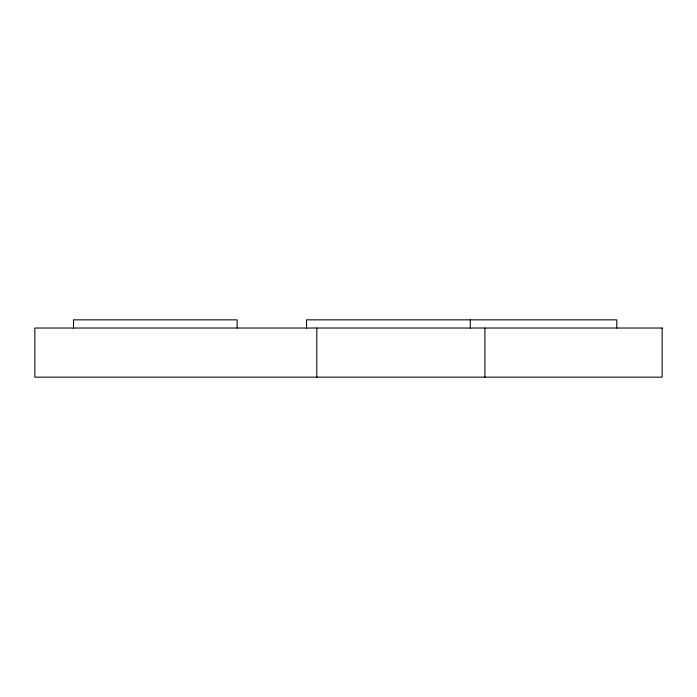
<?xml version="1.0" encoding="UTF-8"?>
<svg xmlns="http://www.w3.org/2000/svg" width="697" height="697" viewBox="0 0 697 697"><rect width="100%" height="100%" fill="white"/><g stroke="black" fill="none" stroke-linecap="round" stroke-linejoin="round"><path stroke-width="1.05" d="M616.784 328.034L616.784 319.845L306.549 319.845L306.549 328.034M484.903 328.034L484.903 377.155M470.292 319.845L470.292 328.034M316.813 328.034L316.813 377.155M237.128 328.034L237.128 319.845L73.507 319.845L73.507 328.034M662.15 328.034L34.85 328.034L34.85 377.155L662.15 377.155L662.15 328.034"/></g></svg>
